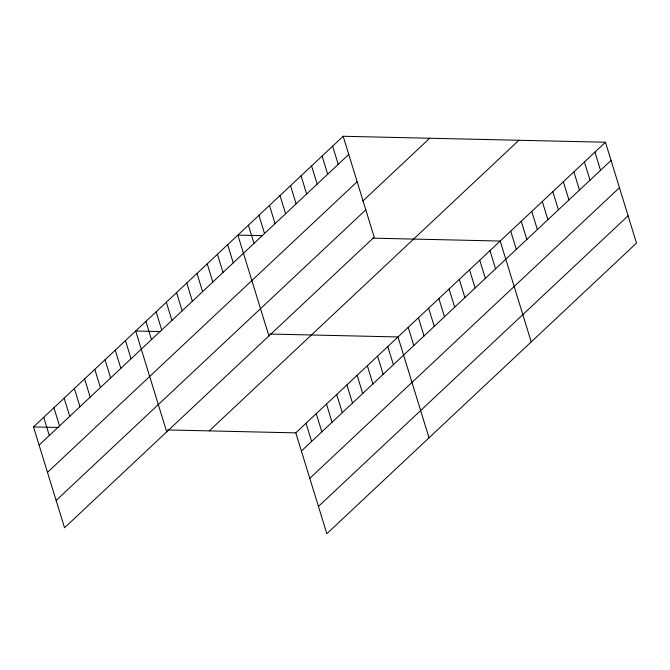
<?xml version="1.0" encoding="UTF-8"?>
<svg xmlns="http://www.w3.org/2000/svg" width="670" height="670" viewBox="0 0 670 670"><rect width="100%" height="100%" fill="white"/><g stroke="black" fill="none" stroke-linecap="round" stroke-linejoin="round"><path stroke-width="1" d="M343.166 136.278L374.195 237.138L64.529 527.767L33.5 426.907L343.166 136.278L605.471 142.233L636.5 243.093L326.834 533.722L295.805 432.862L605.471 142.233M39.095 445.089L348.752 154.46M47.486 472.375L357.152 181.746M362.797 201.059L429.721 138.246M56.138 500.482L365.795 209.861M209.249 430.894L518.907 140.264M301.399 451.036L611.065 160.415M309.791 478.321L619.457 187.701M318.443 506.436L628.108 215.807M262.606 235.656L237.875 235.095L268.904 335.955M372.997 238.16L500.189 241.049L531.218 341.909M160.423 331.558L135.692 330.997L166.721 431.857M269.817 334.045L397.997 336.951L429.026 437.812M33.5 426.907L58.231 427.468M167.626 429.947L295.805 432.862M594.943 152.115L600.538 170.297M584.416 161.998L590.01 180.18M573.889 171.88L579.475 190.054M563.353 181.754L568.947 199.936M552.825 191.637L558.42 209.819M542.298 201.519L547.893 219.701M531.771 211.402L537.365 229.584M521.243 221.284L526.838 239.466M510.716 231.167L516.31 249.349M489.963 250.639L495.557 268.821M479.745 260.228L485.34 278.41M469.528 269.817L475.122 288M459.31 279.407L464.905 297.589M449.093 288.996L454.687 307.178M438.875 298.585L444.47 316.768M428.649 308.183L434.244 326.357M418.432 317.773L424.026 335.955M408.214 327.362L413.809 345.544M332.63 146.161L338.224 164.343M387.779 346.541L393.374 364.723M322.103 156.043L327.697 174.225M377.562 356.13L383.156 374.312M311.575 165.925L317.17 184.108M367.344 365.72L372.93 383.902M301.048 175.808L306.642 193.99M357.118 375.317L362.713 393.499M290.52 185.682L296.115 203.864M346.901 384.907L352.495 403.089M279.993 195.565L285.588 213.747M336.683 394.496L342.278 412.678M269.466 205.447L275.06 223.629M326.466 404.085L332.06 422.267M258.938 215.33L264.524 233.512M316.248 413.675L321.843 431.857M248.403 225.212L253.997 243.394M306.031 423.264L311.617 441.446M227.658 244.684L233.252 262.866M217.44 254.273L223.035 272.456M207.223 263.863L212.817 282.045M197.005 273.452L202.591 291.634M186.779 283.041L192.374 301.224M176.562 292.639L182.156 310.821M166.344 302.229L171.939 320.411M156.127 311.818L161.721 330M145.909 321.407L151.504 339.59M125.466 340.586L131.06 358.768M115.248 350.184L120.843 368.358M105.031 359.773L110.625 377.955M94.813 369.363L100.408 387.545M84.596 378.952L90.19 397.134M74.378 388.541L79.973 406.724M64.153 398.131L69.747 416.313M53.935 407.72L59.529 425.902M43.718 417.318L49.312 435.492"/></g></svg>
